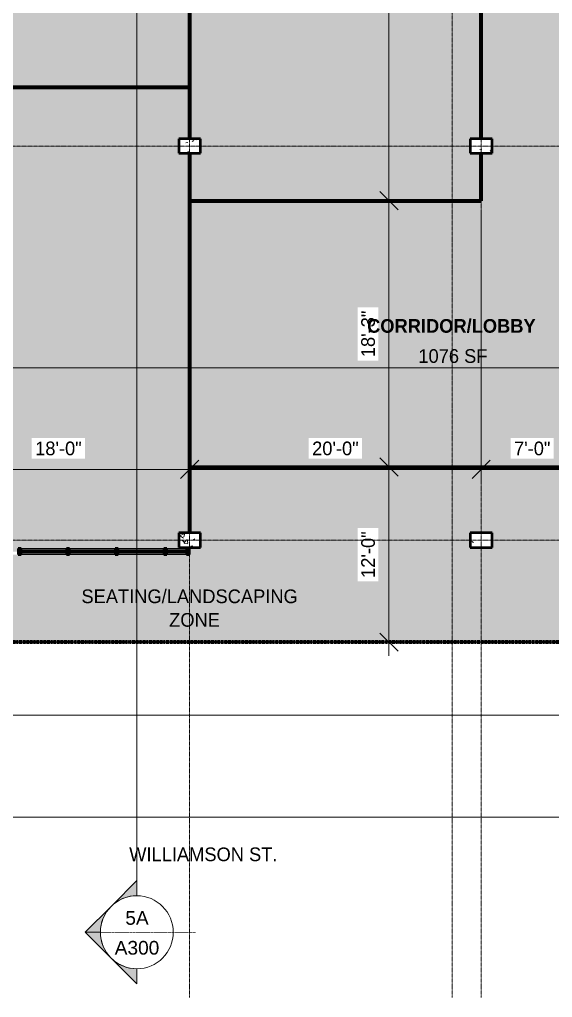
# Model space of a CAD drawing. Header units: inches. Extents: x 8459 to 10849, y 14316 to 16435.
# Drawn here: x 9381 to 9819, y 14316 to 15120 of the extents above; entities that cross this region are included whole.
import ezdxf

# ---------------------------------------------------------------- set-up
doc = ezdxf.new("R2010")
doc.units = ezdxf.units.IN
doc.header["$MEASUREMENT"] = 0
for name, pattern in [('Double Dash 3_8_', [1, 0.375, -0.125, 0.125, -0.125, 0.125, -0.125]), ('Grid Line 1_2_', [0.875, 0.5, -0.125, 0.125, -0.125]), ('Overhead 1_16_', [0.101562, 0.0625, -0.039062])]:
    doc.linetypes.add(name, pattern=pattern)
for name, color, linetype, lineweight in [('A-ANNO-DIMS-1', 211, 'Continuous', 20), ('A-AREA-1', 7, 'Continuous', 140), ('A-AREA-IDEN', 2, 'Continuous', 9), ('A-AREA-PATT-1', 9, 'Continuous', 9), ('A-AREA-PATT-2', 254, 'Continuous', 9), ('A-FLOR', 192, 'Continuous', 13), ('A-FLOR-OVHD', 1, 'Overhead 1_16_', 50), ('A-GLAZ-CURT', 52, 'Continuous', 9), ('A-GLAZ-CURT-1', 52, 'Continuous', 50), ('A-GLAZ-CWMG', 51, 'Continuous', 9), ('A-GLAZ-CWMG-1', 51, 'Continuous', 50), ('C-PROP-LINE-1', 91, 'Double Dash 3_8_', 140), ('G-ANNO-SYMB', 111, 'Continuous', 9), ('G-ANNO-TEXT-1', 147, 'Continuous', 9), ('S-COLS', 52, 'Continuous', 9), ('S-COLS-1', 52, 'Continuous', 50), ('S-GRID-1', 1, 'Grid Line 1_2_', 9)]:
    doc.layers.add(name, color=color, linetype=linetype, lineweight=lineweight)
doc.styles.add('Arial', font='arial.ttf', dxfattribs={"height": 11.25})
doc.styles.add('Arial_2', font='arial.ttf', dxfattribs={"width": 0.25, "height": 3.75})
doc.styles.add('Century Gothic', font='ufonts.com_century-gothic.ttf', dxfattribs={"height": 11.25})
doc.styles.add('Century Gothic_B', font='GOTHICB.TTF', dxfattribs={"height": 11.25})
doc.dimstyles.new('OD__1__Tol__', dxfattribs={"dimscale": 12, "dimtxt": 11.746893, "dimasz": 1.25, "dimexe": 0.9375, "dimexo": 0.625, "dimgap": 0.9375, "dimtad": 1, "dimdec": 0, "dimzin": 3, "dimdsep": 46, "dimlunit": 4, "dimtxsty": 'Century Gothic', "dimblk1": 'OBLIQUE', "dimblk2": 'OBLIQUE', "dimsah": 1, "dimcen": 0.09, "dimdle": 0.9375, "dimazin": 0, "dimtfac": 1, "dimtdec": 4, "dimtix": 1, "dimtmove": 0, "dimatfit": 3, "dimfxl": 1, "dimtvp": 1, "dimtfill": 1, "dimfrac": 2, "dimtolj": 1, "dimtzin": 0, "dimlwd": 20, "dimlwe": 20, "dimarcsym": 2})

# ---------------------------------------------------------------- blocks, each defined once
blk = doc.blocks.new('Concrete-Rectangular-Column - 12 x 18-V4-FLOOR PLAN - 1ST FLOOR')
at = {"layer": 'S-COLS'}
h = blk.add_hatch(dxfattribs=at)
h.set_pattern_fill('FP_5', color=256, style=0, pattern_type=2)
h.set_pattern_definition([(50, (-9520.615, -15015.856), (34.428697, -3.01202), [3.6, -39.6]), (355, (-9520.615, -15015.856), (-6.6596, 36.10481), [2.88, -31.68]), (100.451, (-9517.746, -15016.107), (27.768763, 33.093104), [3.06, -33.655]), (46.184, (-9520.615, -15006.256), (51.22752, -7.94535), [5.4, -59.4]), (96.636, (-9516.346, -15006.92), (44.86319, 46.75771), [4.589, -50.482]), (351.184, (-9520.615, -15006.256), (44.86417, 46.75745), [4.32, -47.52]), (21, (-9515.815, -15008.656), (28.65176, -19.325734), [3.6, -39.6]), (326, (-9515.815, -15008.656), (11.67934, 34.80662), [2.88, -31.68]), (71.451, (-9513.428, -15010.266), (40.33096, 15.48132), [3.06, -33.655]), (37.5, (-9520.615, -15015.856), (0.583112, 15.978979), [1.584, -29.712, 1.584, -30.576, -31.8]), (37.5, (-9520.615, -15015.856), (0.583112, 15.978979), [-63.456, 1.584, -30.216]), (7.5, (-9520.615, -15015.856), (12.626889, 18.932107), [1.584, -16.752, 1.584, -28.992, -12.12]), (7.5, (-9520.615, -15015.856), (12.626889, 18.932107), [-48.912, 1.584, -10.536]), (327.5, (-9531.319, -15015.856), (25.622992, -1.082799), [1.584, -10.416, 1.584, -35.856, -49.68]), (327.5, (-9531.319, -15015.856), (25.622992, -1.082799), [-49.44, 1.584, -48.096]), (317.5, (-9536.12, -15015.856), (27.99243, 4.80496), [1.584, -14.016, 1.584, -23.28, -35.28]), (317.5, (-9536.12, -15015.856), (27.99243, 4.80496), [-40.464, 1.584, -33.696])])
h.paths.add_polyline_path([(-9, -6), (9, -6), (9, 6), (-9, 6)], flags=0)
at = {"layer": 'S-COLS-1'}
for p, q in [((9, 6), (-9, 6)), ((-9, 6), (-9, -6)), ((9, -6), (9, 6)), ((-9, -6), (9, -6))]:
    blk.add_line(p, q, dxfattribs=at)
blk = doc.blocks.new('Concrete-Rectangular-Column - 12 x 18-V11-FLOOR PLAN - 1ST FLOOR')
at = {"layer": 'S-COLS'}
h = blk.add_hatch(dxfattribs=at)
h.set_pattern_fill('FP_12', color=256, style=0, pattern_type=2)
h.set_pattern_definition([(50, (-9520.615, -14691.856), (34.428697, -3.01202), [3.6, -39.6]), (355, (-9520.615, -14691.856), (-6.6596, 36.10481), [2.88, -31.68]), (100.451, (-9517.746, -14692.107), (27.768763, 33.093104), [3.06, -33.655]), (46.184, (-9520.615, -14682.256), (51.22752, -7.94535), [5.4, -59.4]), (96.636, (-9516.346, -14682.92), (44.86319, 46.75771), [4.589, -50.482]), (351.184, (-9520.615, -14682.256), (44.86417, 46.75745), [4.32, -47.52]), (21, (-9515.815, -14684.656), (28.65176, -19.325734), [3.6, -39.6]), (326, (-9515.815, -14684.656), (11.67934, 34.80662), [2.88, -31.68]), (71.451, (-9513.428, -14686.266), (40.33096, 15.48132), [3.06, -33.655]), (37.5, (-9520.615, -14691.856), (0.583112, 15.978979), [1.584, -29.712, 1.584, -30.576, -31.8]), (37.5, (-9520.615, -14691.856), (0.583112, 15.978979), [-63.456, 1.584, -30.216]), (7.5, (-9520.615, -14691.856), (12.626889, 18.932107), [1.584, -16.752, 1.584, -28.992, -12.12]), (7.5, (-9520.615, -14691.856), (12.626889, 18.932107), [-48.912, 1.584, -10.536]), (327.5, (-9531.319, -14691.856), (25.622992, -1.082799), [1.584, -10.416, 1.584, -35.856, -49.68]), (327.5, (-9531.319, -14691.856), (25.622992, -1.082799), [-49.44, 1.584, -48.096]), (317.5, (-9536.12, -14691.856), (27.99243, 4.80496), [1.584, -14.016, 1.584, -23.28, -35.28]), (317.5, (-9536.12, -14691.856), (27.99243, 4.80496), [-40.464, 1.584, -33.696])])
h.paths.add_polyline_path([(0, -6), (9, -6), (9, 6), (-9, 6), (-9, -6)], flags=0)
at = {"layer": 'S-COLS-1'}
for p, q in [((9, 6), (-9, 6)), ((-9, 6), (-9, -6)), ((9, -6), (9, 6)), ((-9, -6), (9, -6))]:
    blk.add_line(p, q, dxfattribs=at)
blk = doc.blocks.new('Concrete-Rectangular-Column - 12 x 18-V27-FLOOR PLAN - 1ST FLOOR')
at = {"layer": 'S-COLS'}
h = blk.add_hatch(dxfattribs=at)
h.set_pattern_fill('FP_28', color=256, style=0, pattern_type=2)
h.set_pattern_definition([(50, (-9760.615, -15015.856), (34.428697, -3.01202), [3.6, -39.6]), (355, (-9760.615, -15015.856), (-6.6596, 36.10481), [2.88, -31.68]), (100.451, (-9757.746, -15016.107), (27.768763, 33.093104), [3.06, -33.655]), (46.184, (-9760.615, -15006.256), (51.22752, -7.94535), [5.4, -59.4]), (96.636, (-9756.346, -15006.92), (44.86319, 46.75771), [4.589, -50.482]), (351.184, (-9760.615, -15006.256), (44.86417, 46.75745), [4.32, -47.52]), (21, (-9755.815, -15008.656), (28.65176, -19.325734), [3.6, -39.6]), (326, (-9755.815, -15008.656), (11.67934, 34.80662), [2.88, -31.68]), (71.451, (-9753.428, -15010.266), (40.33096, 15.48132), [3.06, -33.655]), (37.5, (-9760.615, -15015.856), (0.583112, 15.978979), [1.584, -29.712, 1.584, -30.576, -31.8]), (37.5, (-9760.615, -15015.856), (0.583112, 15.978979), [-63.456, 1.584, -30.216]), (7.5, (-9760.615, -15015.856), (12.626889, 18.932107), [1.584, -16.752, 1.584, -28.992, -12.12]), (7.5, (-9760.615, -15015.856), (12.626889, 18.932107), [-48.912, 1.584, -10.536]), (327.5, (-9771.319, -15015.856), (25.622992, -1.082799), [1.584, -10.416, 1.584, -35.856, -49.68]), (327.5, (-9771.319, -15015.856), (25.622992, -1.082799), [-49.44, 1.584, -48.096]), (317.5, (-9776.12, -15015.856), (27.99243, 4.80496), [1.584, -14.016, 1.584, -23.28, -35.28]), (317.5, (-9776.12, -15015.856), (27.99243, 4.80496), [-40.464, 1.584, -33.696])])
h.paths.add_polyline_path([(4.59, -6), (9, -6), (9, 6), (-9, 6), (-9, -6), (0, -6)], flags=0)
at = {"layer": 'S-COLS-1'}
for p, q in [((9, 6), (-9, 6)), ((-9, 6), (-9, -6)), ((9, -6), (9, 6)), ((-9, -6), (9, -6))]:
    blk.add_line(p, q, dxfattribs=at)
blk = doc.blocks.new('Concrete-Rectangular-Column - 12 x 18-V28-FLOOR PLAN - 1ST FLOOR')
at = {"layer": 'S-COLS'}
h = blk.add_hatch(dxfattribs=at)
h.set_pattern_fill('FP_29', color=256, style=0, pattern_type=2)
h.set_pattern_definition([(50, (-9760.615, -14691.856), (34.428697, -3.01202), [3.6, -39.6]), (355, (-9760.615, -14691.856), (-6.6596, 36.10481), [2.88, -31.68]), (100.451, (-9757.746, -14692.107), (27.768763, 33.093104), [3.06, -33.655]), (46.184, (-9760.615, -14682.256), (51.22752, -7.94535), [5.4, -59.4]), (96.636, (-9756.346, -14682.92), (44.86319, 46.75771), [4.589, -50.482]), (351.184, (-9760.615, -14682.256), (44.86417, 46.75745), [4.32, -47.52]), (21, (-9755.815, -14684.656), (28.65176, -19.325734), [3.6, -39.6]), (326, (-9755.815, -14684.656), (11.67934, 34.80662), [2.88, -31.68]), (71.451, (-9753.428, -14686.266), (40.33096, 15.48132), [3.06, -33.655]), (37.5, (-9760.615, -14691.856), (0.583112, 15.978979), [1.584, -29.712, 1.584, -30.576, -31.8]), (37.5, (-9760.615, -14691.856), (0.583112, 15.978979), [-63.456, 1.584, -30.216]), (7.5, (-9760.615, -14691.856), (12.626889, 18.932107), [1.584, -16.752, 1.584, -28.992, -12.12]), (7.5, (-9760.615, -14691.856), (12.626889, 18.932107), [-48.912, 1.584, -10.536]), (327.5, (-9771.319, -14691.856), (25.622992, -1.082799), [1.584, -10.416, 1.584, -35.856, -49.68]), (327.5, (-9771.319, -14691.856), (25.622992, -1.082799), [-49.44, 1.584, -48.096]), (317.5, (-9776.12, -14691.856), (27.99243, 4.80496), [1.584, -14.016, 1.584, -23.28, -35.28]), (317.5, (-9776.12, -14691.856), (27.99243, 4.80496), [-40.464, 1.584, -33.696])])
h.paths.add_polyline_path([(-9, -6), (9, -6), (9, 6), (-9, 6)], flags=0)
at = {"layer": 'S-COLS-1'}
for p, q in [((9, 6), (-9, 6)), ((-9, 6), (-9, -6)), ((9, -6), (9, 6)), ((-9, -6), (9, -6))]:
    blk.add_line(p, q, dxfattribs=at)
blk = doc.blocks.new('Rectangular Mullion - 2_5_ x 5_ rectangular-957712-FLOOR PLAN - 1ST FLOOR')
at = {"layer": 'A-GLAZ-CWMG'}
blk.add_hatch(color=256, dxfattribs=at).paths.add_polyline_path([(-2.5, 2.5), (0, 2.5), (0, -2.5), (-2.5, -2.5), (-2.5, 0.5)], flags=0)
at = {"layer": 'A-GLAZ-CWMG-1'}
for p, q in [((-2.5, 2.5), (0, 2.5)), ((-2.5, -2.5), (-2.5, 2.5)), ((0, 2.5), (0, -2.5)), ((0, -2.5), (-2.5, -2.5))]:
    blk.add_line(p, q, dxfattribs=at)
blk = doc.blocks.new('System Panel - Glazed-957714-FLOOR PLAN - 1ST FLOOR')
at = {"layer": 'A-GLAZ-CURT'}
blk.add_hatch(color=256, dxfattribs=at).paths.add_polyline_path([(18.75, -0.5), (18.75, 0), (-18.75, 0), (-18.75, -0.5), (2.81, -0.5)], flags=0)
at = {"layer": 'A-GLAZ-CURT-1'}
for p, q in [((18.75, 0.5), (-18.75, 0.5)), ((-18.75, 0.5), (-18.75, -0.5)), ((18.75, -0.5), (18.75, 0.5)), ((-18.75, -0.5), (18.75, -0.5))]:
    blk.add_line(p, q, dxfattribs=at)
blk = doc.blocks.new('System Panel - Glazed-961016-FLOOR PLAN - 1ST FLOOR')
at = {"layer": 'A-GLAZ-CURT'}
blk.add_hatch(color=256, dxfattribs=at).paths.add_polyline_path([(-8.12, -0.5), (8.12, -0.5), (8.12, 0.5), (1.62, 0.5), (1.62, 0), (-8.12, 0)], flags=0)
at = {"layer": 'A-GLAZ-CURT-1'}
for p, q in [((8.12, 0.5), (-8.12, 0.5)), ((-8.12, 0.5), (-8.12, -0.5)), ((8.12, -0.5), (8.12, 0.5)), ((-8.12, -0.5), (8.12, -0.5))]:
    blk.add_line(p, q, dxfattribs=at)
blk = doc.blocks.new('Rectangular Mullion - 2_5_ x 5_ rectangular-957706-FLOOR PLAN - 1ST FLOOR')
at = {"layer": 'A-GLAZ-CWMG'}
blk.add_hatch(color=256, dxfattribs=at).paths.add_polyline_path([(9379.37, 14679.86), (9379.37, 14681.86), (9341.87, 14681.86), (9341.87, 14679.86), (9363.43, 14679.86)], flags=0)
for p, q in [((9379.37, 14684.86), (9341.87, 14684.86)), ((9379.37, 14679.86), (9341.87, 14679.86))]:
    blk.add_line(p, q, dxfattribs=at)
blk = doc.blocks.new('Rectangular Mullion - 2_5_ x 5_ rectangular-961012-FLOOR PLAN - 1ST FLOOR')
at = {"layer": 'A-GLAZ-CWMG'}
h = blk.add_hatch(color=256, dxfattribs=at)
h.paths.add_polyline_path([(9501.87, 14679.86), (9518.12, 14679.86), (9518.12, 14681.86), (9501.87, 14681.86)], flags=0)
h.paths.add_polyline_path([(9511.62, 14682.86), (9518.12, 14682.86), (9518.12, 14684.86), (9511.62, 14684.86)], flags=0)
for p, q in [((9518.12, 14684.86), (9501.87, 14684.86)), ((9518.12, 14679.86), (9501.87, 14679.86))]:
    blk.add_line(p, q, dxfattribs=at)
blk = doc.blocks.new('Rectangular Mullion - 2_5_ x 5_ rectangular-957709-FLOOR PLAN - 1ST FLOOR')
at = {"layer": 'A-GLAZ-CWMG'}
blk.add_hatch(color=256, dxfattribs=at).paths.add_polyline_path([(1.25, 2.5), (1.25, 0), (-1.25, 0), (-1.25, 2.5)], flags=0)
at = {"layer": 'A-GLAZ-CWMG-1'}
for p, q in [((-1.25, 2.5), (1.25, 2.5)), ((-1.25, -2.5), (-1.25, 2.5)), ((1.25, 2.5), (1.25, -2.5)), ((1.25, -2.5), (-1.25, -2.5))]:
    blk.add_line(p, q, dxfattribs=at)
blk = doc.blocks.new('Family - ___-627289-FLOOR PLAN - 1ST FLOOR')
at = {"layer": 'C-PROP-LINE-1'}
blk.add_line((10480.62, 14607.86), (8776.62, 14607.86), dxfattribs=at)
blk = doc.blocks.new('Family - ___-627377-FLOOR PLAN - 1ST FLOOR')
at = {"layer": 'C-PROP-LINE-1'}
blk.add_line((10480.62, 14607.86), (8776.62, 14607.86), dxfattribs=at)
blk = doc.blocks.new('Family - ___-940451-FLOOR PLAN - 1ST FLOOR')
at = {"layer": 'C-PROP-LINE-1'}
blk.add_line((10408.62, 14607.86), (8848.62, 14607.86), dxfattribs=at)
blk = doc.blocks.new('_Oblique')
at = {"color": 0, "linetype": 'ByBlock', "lineweight": -2}
blk.add_line((-0.5, -0.5), (0.5, 0.5), dxfattribs=at)
blk = doc.blocks.new('DIMBLOCK5-FLOOR PLAN - 1ST FLOOR')
at = {"layer": 'A-ANNO-DIMS-1', "color": 0, "lineweight": 20, "transparency": 16777216}
for p, q in [((9684.73, 14596.61), (9684.73, 14763.11)), ((9681.62, 14751.86), (9695.98, 14751.86)), ((9681.62, 14607.86), (9695.98, 14607.86))]:
    blk.add_line(p, q, dxfattribs=at)
at = {"layer": 'Defpoints', "color": 0, "transparency": 16777216}
for p in [(9674.12, 14751.86), (9684.73, 14751.86), (9674.12, 14607.86)]:
    blk.add_point(p, dxfattribs=at)
at = {"layer": 'A-ANNO-DIMS-1', "color": 0, "lineweight": 20, "transparency": 16777216, "xscale": 15, "yscale": 15, "zscale": 15}
for p, rotation in [((9684.73, 14751.86), 90), ((9684.73, 14607.86), 270)]:
    blk.add_blockref('_Oblique', p, dxfattribs=dict(at, rotation=rotation))
at = {"layer": 'A-ANNO-DIMS-1', "color": 0, "transparency": 16777216, "insert": (9667.57, 14679.86), "char_height": 11.25, "attachment_point": 5, "rotation": 90, "style": 'Century Gothic', "bg_fill": 3, "box_fill_scale": 1.25, "bg_fill_color": 256, "bg_fill_true_color": 13158600, "bg_fill_transparency": 0}
blk.add_mtext('\\A1;12\'-0"', dxfattribs=at)
blk = doc.blocks.new('DIMBLOCK6-FLOOR PLAN - 1ST FLOOR')
at = {"layer": 'A-ANNO-DIMS-1', "color": 0, "lineweight": 20, "transparency": 16777216}
for p, q in [((9684.73, 14740.61), (9684.73, 14982.11)), ((9681.62, 14970.86), (9695.98, 14970.86)), ((9681.62, 14751.86), (9695.98, 14751.86))]:
    blk.add_line(p, q, dxfattribs=at)
at = {"layer": 'Defpoints', "color": 0, "transparency": 16777216}
for p in [(9674.12, 14970.86), (9684.73, 14970.86), (9674.12, 14751.86)]:
    blk.add_point(p, dxfattribs=at)
at = {"layer": 'A-ANNO-DIMS-1', "color": 0, "lineweight": 20, "transparency": 16777216, "xscale": 15, "yscale": 15, "zscale": 15}
for p, rotation in [((9684.73, 14970.86), 90), ((9684.73, 14751.86), 270)]:
    blk.add_blockref('_Oblique', p, dxfattribs=dict(at, rotation=rotation))
at = {"layer": 'A-ANNO-DIMS-1', "color": 0, "transparency": 16777216, "insert": (9667.57, 14861.36), "char_height": 11.25, "attachment_point": 5, "rotation": 90, "style": 'Century Gothic', "bg_fill": 3, "box_fill_scale": 1.25, "bg_fill_color": 256, "bg_fill_true_color": 13158600, "bg_fill_transparency": 0}
blk.add_mtext('\\A1;18\'-3"', dxfattribs=at)
blk = doc.blocks.new('DIMBLOCK7-FLOOR PLAN - 1ST FLOOR')
at = {"layer": 'A-ANNO-DIMS-1', "color": 0, "lineweight": 20, "transparency": 16777216}
for p, q in [((9684.73, 14959.61), (9684.73, 15675.11)), ((9681.62, 15663.86), (9695.98, 15663.86)), ((9681.62, 14970.86), (9695.98, 14970.86))]:
    blk.add_line(p, q, dxfattribs=at)
at = {"layer": 'Defpoints', "color": 0, "transparency": 16777216}
for p in [(9674.12, 15663.86), (9684.73, 15663.86), (9674.12, 14970.86)]:
    blk.add_point(p, dxfattribs=at)
at = {"layer": 'A-ANNO-DIMS-1', "color": 0, "lineweight": 20, "transparency": 16777216, "xscale": 15, "yscale": 15, "zscale": 15}
for p, rotation in [((9684.73, 15663.86), 90), ((9684.73, 14970.86), 270)]:
    blk.add_blockref('_Oblique', p, dxfattribs=dict(at, rotation=rotation))
at = {"layer": 'A-ANNO-DIMS-1', "color": 0, "transparency": 16777216, "insert": (9667.57, 15317.36), "char_height": 11.25, "attachment_point": 5, "rotation": 90, "style": 'Century Gothic', "bg_fill": 3, "box_fill_scale": 1.25, "bg_fill_color": 256, "bg_fill_true_color": 13158600, "bg_fill_transparency": 0}
blk.add_mtext('\\A1;57\'-9"', dxfattribs=at)
blk = doc.blocks.new('DIMBLOCK14-FLOOR PLAN - 1ST FLOOR')
at = {"layer": 'A-ANNO-DIMS-1', "color": 0, "lineweight": 20, "transparency": 16777216}
for p, q in [((9304.62, 15056.36), (9304.62, 14738.71)), ((9293.37, 14749.96), (9531.87, 14749.96)), ((9520.62, 14753.07), (9520.62, 14738.71))]:
    blk.add_line(p, q, dxfattribs=at)
at = {"layer": 'Defpoints', "color": 0, "transparency": 16777216}
for p in [(9304.62, 15063.86), (9520.62, 14760.57), (9520.62, 14749.96)]:
    blk.add_point(p, dxfattribs=at)
at = {"layer": 'A-ANNO-DIMS-1', "color": 0, "lineweight": 20, "transparency": 16777216, "xscale": 15, "yscale": 15, "zscale": 15, "rotation": 180}
blk.add_blockref('_Oblique', (9304.62, 14749.96), dxfattribs=at)
at = {"layer": 'A-ANNO-DIMS-1', "color": 0, "lineweight": 20, "transparency": 16777216, "xscale": 15, "yscale": 15, "zscale": 15}
blk.add_blockref('_Oblique', (9520.62, 14749.96), dxfattribs=at)
at = {"layer": 'A-ANNO-DIMS-1', "color": 0, "transparency": 16777216, "insert": (9412.62, 14767.12), "char_height": 11.25, "attachment_point": 5, "style": 'Century Gothic', "bg_fill": 3, "box_fill_scale": 1.25, "bg_fill_color": 256, "bg_fill_true_color": 13158600, "bg_fill_transparency": 0}
blk.add_mtext('\\A1;18\'-0"', dxfattribs=at)
blk = doc.blocks.new('DIMBLOCK15-FLOOR PLAN - 1ST FLOOR')
at = {"layer": 'A-ANNO-DIMS-1', "color": 0, "lineweight": 20, "transparency": 16777216}
for p, q in [((9760.62, 14963.36), (9760.62, 14738.71)), ((9509.37, 14749.96), (9771.87, 14749.96)), ((9520.62, 14753.07), (9520.62, 14738.71))]:
    blk.add_line(p, q, dxfattribs=at)
at = {"layer": 'Defpoints', "color": 0, "transparency": 16777216}
for p in [(9760.62, 14970.86), (9520.62, 14760.57), (9760.62, 14749.96)]:
    blk.add_point(p, dxfattribs=at)
at = {"layer": 'A-ANNO-DIMS-1', "color": 0, "lineweight": 20, "transparency": 16777216, "xscale": 15, "yscale": 15, "zscale": 15, "rotation": 180}
blk.add_blockref('_Oblique', (9520.62, 14749.96), dxfattribs=at)
at = {"layer": 'A-ANNO-DIMS-1', "color": 0, "lineweight": 20, "transparency": 16777216, "xscale": 15, "yscale": 15, "zscale": 15}
blk.add_blockref('_Oblique', (9760.62, 14749.96), dxfattribs=at)
at = {"layer": 'A-ANNO-DIMS-1', "color": 0, "transparency": 16777216, "insert": (9640.62, 14767.12), "char_height": 11.25, "attachment_point": 5, "style": 'Century Gothic', "bg_fill": 3, "box_fill_scale": 1.25, "bg_fill_color": 256, "bg_fill_true_color": 13158600, "bg_fill_transparency": 0}
blk.add_mtext('\\A1;20\'-0"', dxfattribs=at)
blk = doc.blocks.new('DIMBLOCK16-FLOOR PLAN - 1ST FLOOR')
at = {"layer": 'A-ANNO-DIMS-1', "color": 0, "lineweight": 20, "transparency": 16777216}
for p, q in [((9760.62, 14963.36), (9760.62, 14738.71)), ((9749.37, 14749.96), (9855.87, 14749.96)), ((9844.62, 14753.07), (9844.62, 14738.71))]:
    blk.add_line(p, q, dxfattribs=at)
at = {"layer": 'Defpoints', "color": 0, "transparency": 16777216}
for p in [(9760.62, 14970.86), (9844.62, 14760.57), (9844.62, 14749.96)]:
    blk.add_point(p, dxfattribs=at)
at = {"layer": 'A-ANNO-DIMS-1', "color": 0, "lineweight": 20, "transparency": 16777216, "xscale": 15, "yscale": 15, "zscale": 15, "rotation": 180}
blk.add_blockref('_Oblique', (9760.62, 14749.96), dxfattribs=at)
at = {"layer": 'A-ANNO-DIMS-1', "color": 0, "lineweight": 20, "transparency": 16777216, "xscale": 15, "yscale": 15, "zscale": 15}
blk.add_blockref('_Oblique', (9844.62, 14749.96), dxfattribs=at)
at = {"layer": 'A-ANNO-DIMS-1', "color": 0, "transparency": 16777216, "insert": (9802.62, 14767.12), "char_height": 11.25, "attachment_point": 5, "style": 'Century Gothic', "bg_fill": 3, "box_fill_scale": 1.25, "bg_fill_color": 256, "bg_fill_true_color": 13158600, "bg_fill_transparency": 0}
blk.add_mtext('\\A1;7\'-0"', dxfattribs=at)
blk = doc.blocks.new('Section - Section Head - Filled-22785-FLOOR PLAN - 1ST FLOOR')
at = {"layer": 'G-ANNO-SYMB'}
h = blk.add_hatch(color=256, dxfattribs=at)
edge = h.paths.add_edge_path(flags=0)
edge.add_line((-0.4268, 0.1768), (-0.25, 0.3536))
edge.add_line((-0.25, 0.3536), (-0.25, 0.25))
edge.add_arc((-0.25, 0), 0.25, 90, 135)
h = blk.add_hatch(color=256, dxfattribs=at)
edge = h.paths.add_edge_path(flags=0)
edge.add_arc((-0.25, 0), 0.25, 45, 90)
edge.add_line((-0.25, 0.25), (-0.25, 0.3536))
edge.add_line((-0.25, 0.3536), (-0.0732, 0.1768))
h = blk.add_hatch(color=256, dxfattribs=at)
edge = h.paths.add_edge_path(flags=0)
edge.add_arc((-0.25, 0), 0.2503, 137.9216, 180)
edge.add_line((-0.5003, 0), (-0.6036, 0))
edge.add_line((-0.6036, 0), (-0.4358, 0.1678))
h = blk.add_hatch(color=256, dxfattribs=at)
edge = h.paths.add_edge_path(flags=0)
edge.add_line((-0.0642, 0.1678), (0.1036, 0))
edge.add_line((0.1036, 0), (0.0003, 0))
edge.add_arc((-0.25, 0), 0.2503, 0, 42.0784)
for p, q in [((-0.25, 0.3536), (-0.4268, 0.1768)), ((-0.25, 0.25), (-0.25, 0.3536)), ((-0.0732, 0.1768), (-0.25, 0.3536)), ((-0.25, 0.3536), (-0.25, 0.25)), ((-0.4358, 0.1678), (-0.6036, 0)), ((0.1036, 0), (-0.0642, 0.1678)), ((-0.6036, 0), (-0.5003, 0)), ((0.0003, 0), (0.1036, 0))]:
    blk.add_line(p, q, dxfattribs=at)
for centre, radius, start, end in [((-0.2503, 0), 0.25, 360, 180), ((-0.25, 0), 0.25, 90, 135), ((-0.25, 0), 0.25, 45, 90), ((-0.25, 0), 0.2503, 137.9216, 180), ((-0.25, 0), 0.2503, 0, 42.0784), ((-0.2503, 0), 0.25, 180, 360)]:
    blk.add_arc(centre, radius, start, end, dxfattribs=at)

msp = doc.modelspace()

# ---------------------------------------------------------------- hatches: boundary and pattern name
at = {"layer": 'A-AREA-PATT-1'}
h = msp.add_hatch(color=256, dxfattribs=at)
h.paths.add_polyline_path([(9751.62, 14751.86), (9844.62, 14751.86), (9844.62, 15225.86), (10102.62, 15225.86), (10102.62, 15447.86), (9760.62, 15447.86), (9760.62, 15309.86), (9769.62, 15309.86), (9769.62, 15297.86), (9760.62, 15297.86), (9760.62, 15021.86), (9769.62, 15021.86), (9769.62, 15009.86), (9760.62, 15009.86), (9760.62, 14970.86), (9520.62, 14970.86), (9520.62, 14751.86), (9630.92, 14751.86)], flags=0)
h.paths.add_polyline_path([(9943.62, 15297.86), (9943.62, 15309.86), (9961.62, 15309.86), (9961.62, 15297.86)], flags=0)
h.paths.add_polyline_path([(9838.43, 15321.17), (9838.43, 15433.54), (9938.81, 15433.54), (9938.81, 15321.17), (9842.25, 15321.17)], flags=0)
h = msp.add_hatch(color=256, dxfattribs=at)
h.paths.add_polyline_path([(9099.37, 14682.36), (9295.62, 14682.36), (9295.62, 14697.86), (9313.62, 14697.86), (9313.62, 14682.36), (9511.62, 14682.36), (9511.62, 14697.86), (9520.62, 14697.86), (9520.62, 15009.86), (9511.62, 15009.86), (9511.62, 15021.86), (9520.62, 15021.86), (9520.62, 15063.86), (8983.12, 15063.86), (8983.12, 15021.86), (9001.62, 15021.86), (9001.62, 15009.86), (8983.12, 15009.86), (8983.12, 14697.86), (9001.62, 14697.86), (9001.62, 14682.36), (9095.94, 14682.36)], flags=0)
h.paths.add_polyline_path([(9295.62, 15009.86), (9295.62, 15021.86), (9313.62, 15021.86), (9313.62, 15009.86)], flags=0)
at = {"layer": 'A-AREA-PATT-2'}
msp.add_hatch(color=256, dxfattribs=at).paths.add_polyline_path([(9313.62, 15063.86), (9520.62, 15063.86), (9520.62, 15158.45), (9513.62, 15158.45), (9513.62, 15469.45), (9520.62, 15469.45), (9520.62, 15621.86), (9511.62, 15621.86), (9511.62, 15633.86), (9520.62, 15633.86), (9520.62, 15663.86), (9304.62, 15663.86), (9304.62, 15633.86), (9313.62, 15633.86), (9313.62, 15621.86), (9304.62, 15621.86), (9304.62, 15309.86), (9313.62, 15309.86), (9313.62, 15297.86), (9304.62, 15297.86), (9304.62, 15063.86)], flags=0)
at = {"layer": 'A-FLOR'}
h = msp.add_hatch(color=256, dxfattribs=at)
h.paths.add_polyline_path([(8848.62, 14607.86), (10408.62, 14607.86), (10408.62, 15029.85), (10480.62, 15191.69), (10480.62, 15951.86), (10386.12, 15951.86), (10386.12, 16167.86), (10480.62, 16167.86), (10480.62, 16191.86), (8776.62, 16191.86), (8776.62, 15951.86), (8777.71, 15951.86), (8777.71, 15951.11), (8778.52, 15951.11), (8778.52, 15951.86), (8782.77, 15951.86), (8782.77, 15951.11), (8783.59, 15951.11), (8783.59, 15951.86), (8787.84, 15951.86), (8787.84, 15951.11), (8788.66, 15951.11), (8788.66, 15951.86), (8792.91, 15951.86), (8792.91, 15951.11), (8793.73, 15951.11), (8793.73, 15951.86), (8797.98, 15951.86), (8797.98, 15951.11), (8798.8, 15951.11), (8798.8, 15951.86), (8803.05, 15951.86), (8803.05, 15951.11), (8803.87, 15951.11), (8803.87, 15951.86), (8808.12, 15951.86), (8808.12, 15951.11), (8808.94, 15951.11), (8808.94, 15951.86), (8813.19, 15951.86), (8813.19, 15951.11), (8814.01, 15951.11), (8814.01, 15951.86), (8818.26, 15951.86), (8818.26, 15951.11), (8819.08, 15951.11), (8819.08, 15951.86), (8823.33, 15951.86), (8823.33, 15951.11), (8824.15, 15951.11), (8824.15, 15951.86), (8828.4, 15951.86), (8828.45, 15951.11), (8829.21, 15951.11), (8829.21, 15951.86), (8833.46, 15951.86), (8833.46, 15951.11), (8834.28, 15951.11), (8834.28, 15951.86), (8838.53, 15951.86), (8838.53, 15951.11), (8839.35, 15951.11), (8839.35, 15951.86), (8843.6, 15951.86), (8843.6, 15951.11), (8844.42, 15951.11), (8844.42, 15951.86), (8848.62, 15951.86), (8848.62, 15955.96), (8849.37, 15955.96), (8849.37, 15956.69), (8848.62, 15956.69), (8848.62, 15960.94), (8849.37, 15960.94), (8849.37, 15961.66), (8848.62, 15961.66), (8848.62, 15965.91), (8849.37, 15965.91), (8849.37, 15966.64), (8848.62, 15966.64), (8848.62, 15970.89), (8849.37, 15970.89), (8849.37, 15971.62), (8848.62, 15971.62), (8848.62, 15975.87), (8849.37, 15975.87), (8849.37, 15976.59), (8848.62, 15976.59), (8848.62, 15980.84), (8849.37, 15980.84), (8849.37, 15981.57), (8848.62, 15981.57), (8848.62, 15985.82), (8849.37, 15985.82), (8849.37, 15986.55), (8848.62, 15986.55), (8848.62, 15990.8), (8849.37, 15990.8), (8849.37, 15991.53), (8848.62, 15991.53), (8848.62, 15995.78), (8849.37, 15995.78), (8849.37, 15996.5), (8848.62, 15996.5), (8848.62, 16000.75), (8849.37, 16000.75), (8849.37, 16001.48), (8848.62, 16001.48), (8848.62, 16005.73), (8849.37, 16005.73), (8849.37, 16006.46), (8848.62, 16006.46), (8848.62, 16010.71), (8849.37, 16010.71), (8849.37, 16011.44), (8848.62, 16011.44), (8848.62, 16015.69), (8849.37, 16015.69), (8849.37, 16016.41), (8848.62, 16016.41), (8848.62, 16020.66), (8849.37, 16020.66), (8849.37, 16021.39), (8848.62, 16021.39), (8848.62, 16025.64), (8849.37, 16025.64), (8849.37, 16026.37), (8848.62, 16026.37), (8848.62, 16030.62), (8849.37, 16030.62), (8849.37, 16031.34), (8848.62, 16031.34), (8848.62, 16035.59), (8849.37, 16035.59), (8849.37, 16036.32), (8848.62, 16036.32), (8848.62, 16040.57), (8849.37, 16040.57), (8849.37, 16041.3), (8848.62, 16041.3), (8848.62, 16045.55), (8849.37, 16045.55), (8849.37, 16046.28), (8848.62, 16046.28), (8848.62, 16050.53), (8849.37, 16050.53), (8849.37, 16051.25), (8848.62, 16051.25), (8848.62, 16055.5), (8849.37, 16055.5), (8849.37, 16056.23), (8848.62, 16056.23), (8848.62, 16060.48), (8849.37, 16060.48), (8849.37, 16061.21), (8848.62, 16061.21), (8848.62, 16065.46), (8849.37, 16065.46), (8849.37, 16066.19), (8848.62, 16066.19), (8848.62, 16070.44), (8849.37, 16070.44), (8849.37, 16071.16), (8848.62, 16071.16), (8848.62, 16075.41), (8849.37, 16075.41), (8849.37, 16076.14), (8848.62, 16076.14), (8848.62, 16080.39), (8849.37, 16080.39), (8849.37, 16081.12), (8848.62, 16081.12), (8848.62, 16085.37), (8849.37, 16085.37), (8849.37, 16086.09), (8848.62, 16086.09), (8848.62, 16090.34), (8849.37, 16090.34), (8849.37, 16091.07), (8848.62, 16091.07), (8848.62, 16095.32), (8849.37, 16095.32), (8849.37, 16096.05), (8848.62, 16096.05), (8848.62, 16100.3), (8849.37, 16100.3), (8849.37, 16101.03), (8848.62, 16101.03), (8848.62, 16105.28), (8849.37, 16105.28), (8849.37, 16106), (8848.62, 16106), (8848.62, 16110.25), (8849.37, 16110.25), (8849.37, 16110.98), (8848.62, 16110.98), (8848.62, 16115.23), (8849.37, 16115.23), (8849.37, 16115.96), (8848.62, 16115.96), (8848.62, 16120.21), (8849.37, 16120.21), (8849.37, 16120.94), (8848.62, 16120.94), (8848.62, 16125.19), (8849.37, 16125.19), (8849.37, 16125.91), (8848.62, 16125.91), (8848.62, 16130.16), (8849.37, 16130.16), (8849.37, 16130.89), (8848.62, 16130.89), (8848.62, 16135.14), (8849.37, 16135.14), (8849.37, 16135.87), (8848.62, 16135.87), (8848.62, 16140.12), (8849.37, 16140.12), (8849.37, 16140.84), (8848.62, 16140.84), (8848.62, 16145.09), (8849.37, 16145.09), (8849.37, 16145.82), (8848.62, 16145.82), (8848.62, 16150.07), (8849.37, 16150.07), (8849.37, 16150.8), (8848.62, 16150.8), (8848.62, 16155.05), (8849.37, 16155.05), (8849.37, 16155.78), (8848.62, 16155.78), (8848.62, 16160.03), (8849.37, 16160.03), (8849.37, 16160.75), (8848.62, 16160.75), (8848.62, 16167.86), (8852.87, 16167.86), (8852.87, 16163.61), (8851.37, 16163.61), (8851.37, 15951.86), (8854.62, 15951.86), (8854.62, 15947.61), (8850.37, 15947.61), (8850.37, 15949.11), (8776.62, 15949.11), (8776.62, 15094.62), (8848.62, 14896.82), (8848.62, 14679.86)], flags=0)
h.paths.add_polyline_path([(10264.62, 14674.86), (9839.37, 14674.86), (9839.37, 14675.61), (9836.62, 14675.61), (9836.69, 14675.78), (9836.87, 14675.86), (9838.62, 14675.86), (9838.79, 14675.93), (9838.87, 14676.11), (9838.87, 14677.86), (9838.94, 14678.03), (9839.12, 14678.11), (9839.12, 14675.76), (9839.62, 14675.76), (9839.62, 14678.11), (9839.79, 14678.03), (9839.87, 14677.86), (9839.87, 14676.11), (9839.94, 14675.93), (9840.12, 14675.86), (9841.87, 14675.86), (9842.05, 14675.76), (9842.12, 14675.61), (9875.87, 14675.61), (9875.94, 14675.78), (9876.12, 14675.86), (9877.87, 14675.86), (9878.04, 14675.93), (9878.12, 14676.11), (9878.12, 14677.86), (9878.19, 14678.03), (9878.37, 14678.11), (9878.37, 14675.76), (9878.87, 14675.76), (9878.87, 14678.11), (9879.04, 14678.03), (9879.12, 14677.86), (9879.12, 14676.11), (9879.19, 14675.93), (9879.37, 14675.86), (9881.12, 14675.86), (9881.3, 14675.76), (9881.37, 14675.61), (9917.87, 14675.61), (9917.94, 14675.78), (9918.12, 14675.86), (9919.87, 14675.86), (9920.04, 14675.93), (9920.12, 14676.11), (9920.12, 14677.86), (9920.19, 14678.03), (9920.37, 14678.11), (9920.37, 14675.76), (9920.87, 14675.76), (9920.87, 14678.11), (9921.04, 14678.03), (9921.12, 14677.86), (9921.12, 14676.11), (9921.19, 14675.93), (9921.37, 14675.86), (9923.12, 14675.86), (9923.3, 14675.76), (9923.37, 14675.61), (9959.87, 14675.61), (9959.94, 14675.78), (9960.12, 14675.86), (9961.87, 14675.86), (9962.04, 14675.93), (9962.12, 14676.11), (9962.12, 14677.86), (9962.19, 14678.03), (9962.37, 14678.11), (9962.37, 14675.76), (9962.87, 14675.76), (9962.87, 14678.11), (9963.04, 14678.03), (9963.12, 14677.86), (9963.12, 14676.11), (9963.19, 14675.93), (9963.37, 14675.86), (9965.12, 14675.86), (9965.3, 14675.76), (9965.37, 14675.61), (10001.87, 14675.61), (10001.94, 14675.78), (10002.12, 14675.86), (10003.87, 14675.86), (10004.04, 14675.93), (10004.12, 14676.11), (10004.12, 14677.86), (10004.19, 14678.03), (10004.37, 14678.11), (10004.37, 14675.76), (10004.87, 14675.76), (10004.87, 14678.11), (10005.04, 14678.03), (10005.12, 14677.86), (10005.12, 14676.11), (10005.19, 14675.93), (10005.37, 14675.86), (10007.12, 14675.86), (10007.3, 14675.76), (10007.37, 14675.61), (10043.87, 14675.61), (10043.94, 14675.78), (10044.12, 14675.86), (10045.87, 14675.86), (10046.04, 14675.93), (10046.12, 14676.11), (10046.12, 14677.86), (10046.19, 14678.03), (10046.37, 14678.11), (10046.37, 14675.76), (10046.87, 14675.76), (10046.87, 14678.11), (10047.04, 14678.03), (10047.12, 14677.86), (10047.12, 14676.11), (10047.19, 14675.93), (10047.37, 14675.86), (10049.12, 14675.86), (10049.3, 14675.76), (10049.37, 14675.61), (10085.87, 14675.61), (10085.94, 14675.78), (10086.12, 14675.86), (10087.87, 14675.86), (10088.04, 14675.93), (10088.12, 14676.11), (10088.12, 14677.86), (10088.19, 14678.03), (10088.37, 14678.11), (10088.37, 14675.76), (10088.87, 14675.76), (10088.87, 14678.11), (10089.04, 14678.03), (10089.12, 14677.86), (10089.12, 14676.11), (10089.19, 14675.93), (10089.37, 14675.86), (10091.12, 14675.86), (10091.3, 14675.76), (10091.37, 14675.61), (10127.87, 14675.61), (10127.94, 14675.78), (10128.12, 14675.86), (10129.87, 14675.86), (10130.04, 14675.93), (10130.12, 14676.11), (10130.12, 14677.86), (10130.19, 14678.03), (10130.37, 14678.11), (10130.37, 14675.76), (10130.87, 14675.76), (10130.87, 14678.11), (10131.04, 14678.03), (10131.12, 14677.86), (10131.12, 14676.11), (10131.19, 14675.93), (10131.37, 14675.86), (10133.12, 14675.86), (10133.3, 14675.76), (10133.37, 14675.61), (10169.87, 14675.61), (10169.94, 14675.78), (10170.12, 14675.86), (10171.87, 14675.86), (10172.04, 14675.93), (10172.12, 14676.11), (10172.12, 14677.86), (10172.19, 14678.03), (10172.37, 14678.11), (10172.37, 14675.76), (10172.87, 14675.76), (10172.87, 14678.11), (10173.04, 14678.03), (10173.12, 14677.86), (10173.12, 14676.11), (10173.19, 14675.93), (10173.37, 14675.86), (10175.12, 14675.86), (10175.3, 14675.76), (10175.37, 14675.61), (10211.87, 14675.61), (10211.94, 14675.78), (10212.12, 14675.86), (10213.87, 14675.86), (10214.04, 14675.93), (10214.12, 14676.11), (10214.12, 14677.86), (10214.19, 14678.03), (10214.37, 14678.11), (10214.37, 14675.76), (10214.87, 14675.76), (10214.87, 14678.11), (10215.04, 14678.03), (10215.12, 14677.86), (10215.12, 14676.11), (10215.19, 14675.93), (10215.37, 14675.86), (10217.12, 14675.86), (10217.3, 14675.76), (10217.37, 14675.61), (10253.87, 14675.61), (10253.94, 14675.78), (10254.12, 14675.86), (10255.87, 14675.86), (10256.04, 14675.93), (10256.12, 14676.11), (10256.12, 14677.86), (10256.19, 14678.03), (10256.37, 14678.11), (10256.37, 14675.76), (10256.87, 14675.76), (10256.87, 14678.11), (10257.04, 14678.03), (10257.12, 14677.86), (10257.12, 14676.11), (10257.19, 14675.93), (10257.37, 14675.86), (10259.12, 14675.86), (10259.3, 14675.76), (10259.37, 14675.61), (10281.12, 14675.61), (10281.19, 14675.78), (10281.37, 14675.86), (10283.12, 14675.86), (10283.29, 14675.93), (10283.37, 14676.11), (10283.37, 14677.86), (10283.44, 14678.03), (10283.62, 14678.11), (10283.62, 14675.76), (10284.12, 14675.76), (10284.12, 14678.11), (10284.29, 14678.03), (10284.37, 14677.86), (10284.37, 14676.11), (10284.44, 14675.93), (10284.62, 14675.86), (10286.37, 14675.86), (10286.55, 14675.76), (10286.62, 14675.61), (10283.87, 14675.61), (10283.87, 14674.86), (10276.62, 14674.86)], flags=0)
h.paths.add_polyline_path([(10060.62, 14679.86), (9844.62, 14679.86), (9844.62, 14751.86), (9520.62, 14751.86), (9520.62, 14697.86), (9529.62, 14697.86), (9529.62, 14685.86), (9511.62, 14685.86), (9511.62, 14684.86), (9520.62, 14684.86), (9520.62, 14679.86), (8980.62, 14679.86), (8980.62, 14947.86), (8896.62, 15178.62), (8896.62, 15627.86), (8896.84, 15631.89), (8897.52, 15635.87), (8898.64, 15639.75), (8900.18, 15643.48), (8902.13, 15647.01), (8904.47, 15650.3), (8907.16, 15653.31), (8910.17, 15656), (8913.46, 15658.34), (8917, 15660.29), (8920.73, 15661.84), (8924.6, 15662.95), (8928.58, 15663.63), (8932.62, 15663.86), (8980.62, 15663.86), (8980.62, 15633.86), (8989.62, 15633.86), (8989.62, 15621.86), (8980.62, 15621.86), (8980.62, 15309.86), (8989.62, 15309.86), (8989.62, 15297.86), (8980.62, 15297.86), (8980.62, 15231.86), (9304.62, 15231.86), (9304.62, 15297.86), (9295.62, 15297.86), (9295.62, 15309.86), (9304.62, 15309.86), (9304.62, 15621.86), (9295.62, 15621.86), (9295.62, 15633.86), (9304.62, 15633.86), (9304.62, 15663.86), (9520.62, 15663.86), (9520.62, 15633.86), (9529.62, 15633.86), (9529.62, 15621.86), (9520.62, 15621.86), (9520.62, 15469.45), (9516.62, 15469.45), (9516.62, 15367.45), (9513.62, 15367.45), (9513.62, 15331.45), (9516.62, 15331.45), (9516.62, 15309.86), (9529.62, 15309.86), (9529.62, 15297.86), (9516.62, 15297.86), (9516.62, 15158.45), (9520.62, 15158.45), (9520.62, 15021.86), (9529.62, 15021.86), (9529.62, 15009.86), (9520.62, 15009.86), (9520.62, 14970.86), (9760.62, 14970.86), (9760.62, 15009.86), (9751.62, 15009.86), (9751.62, 15021.86), (9760.62, 15021.86), (9760.62, 15297.86), (9751.62, 15297.86), (9751.62, 15309.86), (9760.62, 15309.86), (9760.62, 15447.86), (10276.62, 15447.86), (10276.62, 15309.86), (10285.62, 15309.86), (10285.62, 15297.86), (10276.62, 15297.86), (10276.62, 14679.86), (10065.59, 14679.86)], flags=0)
h.paths.add_polyline_path([(9001.62, 14684.86), (9001.62, 14685.86), (8985.62, 14685.86), (8985.62, 14684.86)], flags=0)
h.paths.add_polyline_path([(9295.62, 14684.86), (9313.62, 14684.86), (9313.62, 14685.86), (9295.62, 14685.86)], flags=0)
h.paths.add_polyline_path([(9769.62, 14685.86), (9751.62, 14685.86), (9751.62, 14697.86), (9769.62, 14697.86)], flags=0)
h.paths.add_polyline_path([(10360.62, 15417.86), (10278.12, 15417.86), (10278.12, 15621.86), (10267.62, 15621.86), (10267.62, 15633.86), (10278.12, 15633.86), (10278.12, 15663.86), (10324.62, 15663.86), (10328.65, 15663.63), (10332.63, 15662.95), (10336.51, 15661.84), (10340.24, 15660.29), (10343.77, 15658.34), (10347.06, 15656), (10350.07, 15653.31), (10352.76, 15650.3), (10355.1, 15647.01), (10357.05, 15643.48), (10358.6, 15639.75), (10359.71, 15635.87), (10360.39, 15631.89), (10360.62, 15627.86), (10360.62, 15447.86)], flags=0)
h.paths.add_polyline_path([(9760.62, 15621.86), (9751.62, 15621.86), (9751.62, 15633.86), (9769.62, 15633.86), (9769.62, 15621.86)], flags=0)
h.paths.add_polyline_path([(9961.62, 15621.86), (9943.62, 15621.86), (9943.62, 15633.86), (9961.62, 15633.86)], flags=0)
h.paths.add_polyline_path([(9727.62, 15945.86), (9727.62, 15957.86), (9745.62, 15957.86), (9745.62, 15945.86)], flags=0)
h.paths.add_polyline_path([(10278.12, 15945.86), (10267.62, 15945.86), (10267.62, 15957.86), (10285.62, 15957.86), (10285.62, 15945.86)], flags=0)
h.paths.add_polyline_path([(8971.62, 15945.86), (8971.62, 15957.86), (8989.62, 15957.86), (8989.62, 15945.86)], flags=0)
h.paths.add_polyline_path([(9961.62, 15945.86), (9943.62, 15945.86), (9943.62, 15957.86), (9961.62, 15957.86)], flags=0)
h.paths.add_polyline_path([(9313.62, 15945.86), (9295.62, 15945.86), (9295.62, 15957.86), (9313.62, 15957.86)], flags=0)
h.paths.add_polyline_path([(9529.62, 15945.86), (9511.62, 15945.86), (9511.62, 15957.86), (9529.62, 15957.86)], flags=0)
h.paths.add_polyline_path([(8848.67, 15951.11), (8849.37, 15951.11), (8849.37, 15951.71), (8848.67, 15951.71)], flags=0)

# ---------------------------------------------------------------- linework, layer by layer
at = {"layer": 'A-AREA-1'}
for p, q in [((9520.62, 15297.86), (9520.62, 15021.86)), ((9760.62, 15021.86), (9760.62, 15297.86)), ((9520.62, 15063.86), (8985.62, 15063.86)), ((9520.62, 15009.86), (9520.62, 14697.86)), ((9760.62, 14970.86), (9760.62, 15009.86)), ((9520.62, 14970.86), (9760.62, 14970.86)), ((9520.62, 14751.86), (9844.62, 14751.86)), ((9520.62, 14685.86), (9520.62, 14684.86))]:
    msp.add_line(p, q, dxfattribs=at)
at = {"layer": 'A-FLOR'}
for p, q in [((10408.62, 14607.86), (8626.62, 14607.86)), ((8848.62, 14607.86), (10408.62, 14607.86)), ((8980.62, 14547.86), (10276.62, 14547.86)), ((10216.62, 14463.86), (9040.62, 14463.86))]:
    msp.add_line(p, q, dxfattribs=at)
at = {"layer": 'A-FLOR-OVHD'}
msp.add_line((10360.62, 14607.86), (8896.62, 14607.86), dxfattribs=at)

# ---------------------------------------------------------------- block references
at = {"layer": 'A-GLAZ-CURT'}
for name, p in [('System Panel - Glazed-957714-FLOOR PLAN - 1ST FLOOR', (9400.62, 14682.36)), ('System Panel - Glazed-957714-FLOOR PLAN - 1ST FLOOR', (9440.62, 14682.36)), ('System Panel - Glazed-957714-FLOOR PLAN - 1ST FLOOR', (9480.62, 14682.36)), ('System Panel - Glazed-961016-FLOOR PLAN - 1ST FLOOR', (9509.99, 14682.36))]:
    msp.add_blockref(name, p, dxfattribs=at)
at = {"layer": 'A-GLAZ-CWMG', "extrusion": (0, 0, -1), "rotation": 180}
for name, p in [('Rectangular Mullion - 2_5_ x 5_ rectangular-957709-FLOOR PLAN - 1ST FLOOR', (-9380.62, 14682.36)), ('Rectangular Mullion - 2_5_ x 5_ rectangular-957709-FLOOR PLAN - 1ST FLOOR', (-9420.62, 14682.36)), ('Rectangular Mullion - 2_5_ x 5_ rectangular-957709-FLOOR PLAN - 1ST FLOOR', (-9460.62, 14682.36)), ('Rectangular Mullion - 2_5_ x 5_ rectangular-957709-FLOOR PLAN - 1ST FLOOR', (-9500.62, 14682.36)), ('Rectangular Mullion - 2_5_ x 5_ rectangular-957712-FLOOR PLAN - 1ST FLOOR', (-9520.62, 14682.36))]:
    msp.add_blockref(name, p, dxfattribs=at)
at = {"layer": 'A-GLAZ-CWMG'}
for name, p in [('Rectangular Mullion - 2_5_ x 5_ rectangular-957706-FLOOR PLAN - 1ST FLOOR', (40, 0)), ('Rectangular Mullion - 2_5_ x 5_ rectangular-957706-FLOOR PLAN - 1ST FLOOR', (80, 0)), ('Rectangular Mullion - 2_5_ x 5_ rectangular-957706-FLOOR PLAN - 1ST FLOOR', (120, 0)), ('Rectangular Mullion - 2_5_ x 5_ rectangular-961012-FLOOR PLAN - 1ST FLOOR', (0, 0))]:
    msp.add_blockref(name, p, dxfattribs=at)
at = {"layer": 'C-PROP-LINE-1'}
for name in ['Family - ___-627289-FLOOR PLAN - 1ST FLOOR', 'Family - ___-627377-FLOOR PLAN - 1ST FLOOR', 'Family - ___-940451-FLOOR PLAN - 1ST FLOOR']:
    msp.add_blockref(name, (0, 0), dxfattribs=at)
at = {"layer": 'G-ANNO-SYMB', "xscale": 120, "yscale": 120, "zscale": 120, "rotation": 90}
msp.add_blockref('Section - Section Head - Filled-22785-FLOOR PLAN - 1ST FLOOR', (9477.17, 14399.37), dxfattribs=at)
at = {"layer": 'S-COLS'}
for name, p in [('Concrete-Rectangular-Column - 12 x 18-V4-FLOOR PLAN - 1ST FLOOR', (9520.62, 15015.86)), ('Concrete-Rectangular-Column - 12 x 18-V27-FLOOR PLAN - 1ST FLOOR', (9760.62, 15015.86)), ('Concrete-Rectangular-Column - 12 x 18-V11-FLOOR PLAN - 1ST FLOOR', (9520.62, 14691.86)), ('Concrete-Rectangular-Column - 12 x 18-V28-FLOOR PLAN - 1ST FLOOR', (9760.62, 14691.86))]:
    msp.add_blockref(name, p, dxfattribs=at)

# ---------------------------------------------------------------- texts
at = {"layer": 'G-ANNO-SYMB', "attachment_point": 1}
for s, insert, char_height, width, style in [('5A', (9467.7, 14386.75), 11.25, 23.4825, 'Arial'), ('______________________________________________________________________________________', (9447.23, 14373.93), 3.75, 73.2881, 'Arial_2'), ('A300', (9458.96, 14362.21), 11.25, 44.6925, 'Arial')]:
    msp.add_mtext(s, dxfattribs=dict(at, insert=insert, char_height=char_height, width=width, style=style))
at = {"layer": 'G-ANNO-TEXT-1', "char_height": 11.25, "attachment_point": 1, "style": 'Century Gothic'}
for s, insert, width in [('SEATING/LANDSCAPING ', (9431.58, 14651.21), 230.6587), ('ZONE', (9503.76, 14631.84), 50.3737), ('WILLIAMSON ST.', (9470.9, 14439.04), 148.8487)]:
    msp.add_mtext(s, dxfattribs=dict(at, insert=insert, width=width))

# ---------------------------------------------------------------- next in the draw order: dimensions: what is measured, and where the dimension line sits
at = {"layer": 'A-ANNO-DIMS-1'}
dim = msp.add_linear_dim(base=(9520.62, 14749.96), p1=(9304.62, 15063.86), p2=(9520.62, 14760.57), dimstyle='OD__1__Tol__', override={"dimpost": '<>', "dimfxl": 372.341505}, dxfattribs=at)
dim.commit()
dim.dimension.update_dxf_attribs({"geometry": 'DIMBLOCK14-FLOOR PLAN - 1ST FLOOR', "text_midpoint": (9412.62, 14767.12)})
dim = msp.add_linear_dim(base=(9684.73, 14751.86), p1=(9674.12, 14607.86), p2=(9674.12, 14751.86), angle=90, dimstyle='OD__1__Tol__', override={"dimpost": '<>', "dimfxl": 144}, dxfattribs=at)
dim.commit()
dim.dimension.update_dxf_attribs({"geometry": 'DIMBLOCK5-FLOOR PLAN - 1ST FLOOR', "text_midpoint": (9667.57, 14679.86)})

# ---------------------------------------------------------------- next in the draw order: linework, layer by layer
at = {"layer": 'G-ANNO-SYMB'}
msp.add_line((9477.17, 14399.37), (9477.17, 16214.46), dxfattribs=at)
at = {"layer": 'S-GRID-1'}
msp.add_line((8640.42, 14691.86), (10710.73, 14691.86), dxfattribs=at)

# ---------------------------------------------------------------- next in the draw order: dimensions: what is measured, and where the dimension line sits
at = {"layer": 'A-ANNO-DIMS-1'}
dim = msp.add_linear_dim(base=(9684.73, 14970.86), p1=(9674.12, 14751.86), p2=(9674.12, 14970.86), angle=90, dimstyle='OD__1__Tol__', override={"dimpost": '<>', "dimfxl": 219}, dxfattribs=at)
dim.commit()
dim.dimension.update_dxf_attribs({"geometry": 'DIMBLOCK6-FLOOR PLAN - 1ST FLOOR', "text_midpoint": (9667.57, 14861.36)})

# ---------------------------------------------------------------- next in the draw order: dimensions: what is measured, and where the dimension line sits
dim = msp.add_linear_dim(base=(9684.73, 15663.86), p1=(9674.12, 14970.86), p2=(9674.12, 15663.86), angle=90, dimstyle='OD__1__Tol__', override={"dimpost": '<>', "dimfxl": 693}, dxfattribs=at)
dim.commit()
dim.dimension.update_dxf_attribs({"geometry": 'DIMBLOCK7-FLOOR PLAN - 1ST FLOOR', "text_midpoint": (9667.57, 15317.36)})

# ---------------------------------------------------------------- next in the draw order: linework, layer by layer
at = {"layer": 'S-GRID-1'}
msp.add_line((8640.42, 15015.86), (10710.73, 15015.86), dxfattribs=at)

# ---------------------------------------------------------------- next in the draw order: dimensions: what is measured, and where the dimension line sits
at = {"layer": 'A-ANNO-DIMS-1'}
dim = msp.add_linear_dim(base=(9760.62, 14749.96), p1=(9520.62, 14760.57), p2=(9760.62, 14970.86), dimstyle='OD__1__Tol__', override={"dimpost": '<>', "dimfxl": 319.092561}, dxfattribs=at)
dim.commit()
dim.dimension.update_dxf_attribs({"geometry": 'DIMBLOCK15-FLOOR PLAN - 1ST FLOOR', "text_midpoint": (9640.62, 14767.12)})

# ---------------------------------------------------------------- next in the draw order: linework, layer by layer
at = {"layer": 'S-GRID-1'}
for p, q in [((9520.62, 14315.74), (9520.62, 16373.2)), ((9736.62, 14315.74), (9736.62, 16373.2))]:
    msp.add_line(p, q, dxfattribs=at)

# ---------------------------------------------------------------- next in the draw order: dimensions: what is measured, and where the dimension line sits
at = {"layer": 'A-ANNO-DIMS-1'}
dim = msp.add_linear_dim(base=(9844.62, 14749.96), p1=(9760.62, 14970.86), p2=(9844.62, 14760.57), dimstyle='OD__1__Tol__', override={"dimpost": '<>', "dimfxl": 226.442183}, dxfattribs=at)
dim.commit()
dim.dimension.update_dxf_attribs({"geometry": 'DIMBLOCK16-FLOOR PLAN - 1ST FLOOR', "text_midpoint": (9802.62, 14767.12)})

# ---------------------------------------------------------------- next in the draw order: linework, layer by layer
at = {"layer": 'G-ANNO-SYMB'}
msp.add_line((8630.54, 14833.49), (10718.08, 14833.49), dxfattribs=at)
at = {"layer": 'S-GRID-1'}
msp.add_line((9760.62, 14315.74), (9760.62, 16373.2), dxfattribs=at)

# ---------------------------------------------------------------- next in the draw order: texts
at = {"layer": 'A-AREA-IDEN', "char_height": 11.25, "attachment_point": 1}
for s, insert, width, style in [('CORRIDOR/LOBBY', (9666.72, 14873.57), 168.9225, 'Century Gothic_B'), ('1076 SF', (9708.91, 14848.8), 66.66, 'Century Gothic')]:
    msp.add_mtext(s, dxfattribs=dict(at, insert=insert, width=width, style=style))

doc.saveas('drawing.dxf')
